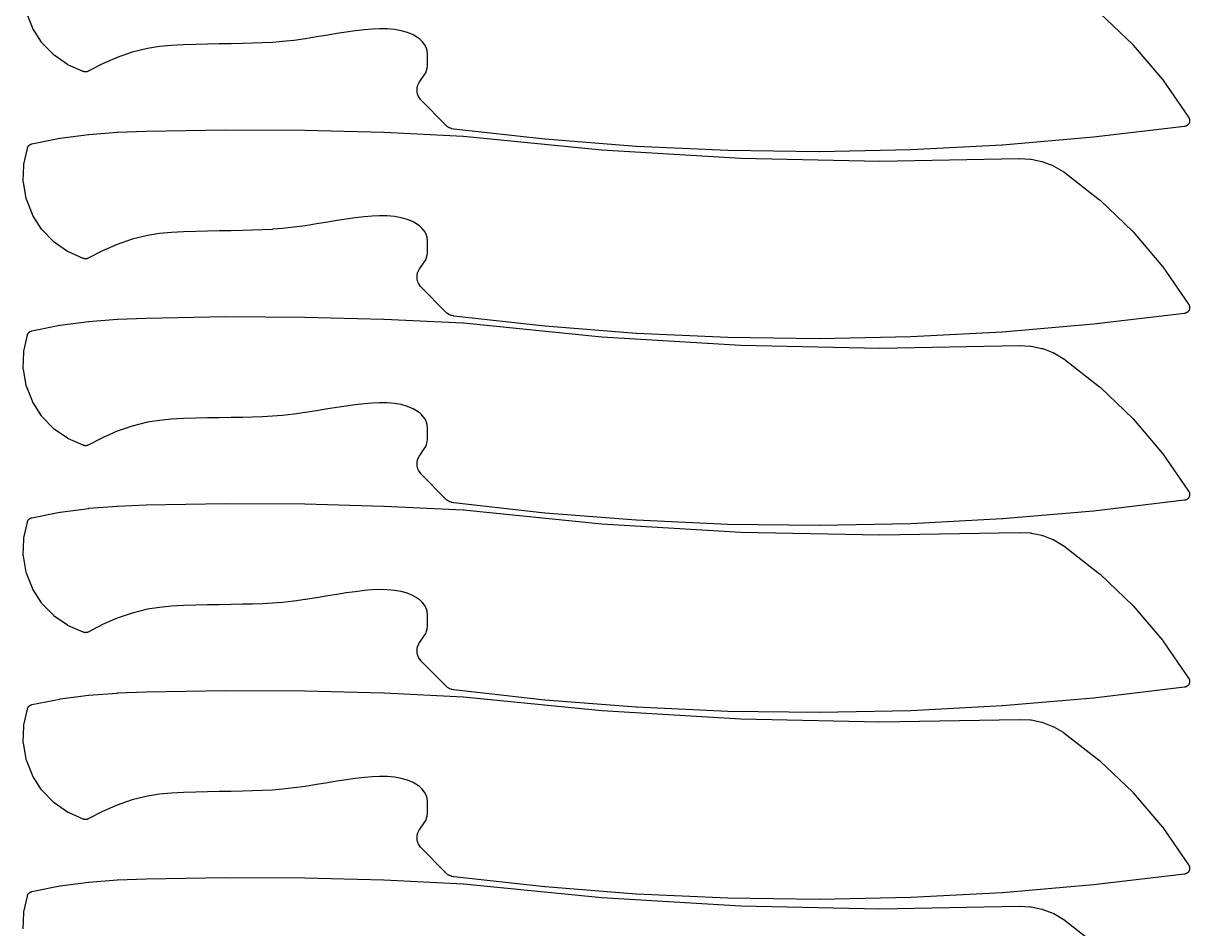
# Model space of a CAD drawing. Header units: metres. Extents: x 0 to 3000, y 0 to 1240.
# Drawn here: x 1597.8 to 1997.2, y 310 to 620 of the extents above; entities that cross this region are included whole.
import ezdxf

# ---------------------------------------------------------------- set-up
doc = ezdxf.new("R2010")
doc.units = ezdxf.units.M

msp = doc.modelspace()

# ---------------------------------------------------------------- linework, layer by layer
at = {"color": 1}
for points in [[(1966.49, 623.41), (1977.68, 612.7), (1977.82, 612.55), (1987.87, 600.76), (1987.99, 600.6), (1996.82, 587.82), (1996.87, 587.74), (1996.92, 587.66), (1996.92, 587.65), (1996.92, 587.65), (1996.96, 587.57), (1997.01, 587.48), (1997.01, 587.48), (1997.01, 587.47), (1997.04, 587.39), (1997.08, 587.3), (1997.08, 587.29), (1997.08, 587.29), (1997.1, 587.2), (1997.13, 587.11), (1997.13, 587.1), (1997.13, 587.1), (1997.14, 587.01), (1997.16, 586.92), (1997.16, 586.91), (1997.16, 586.91), (1997.17, 586.81), (1997.17, 586.72), (1997.17, 586.71), (1997.17, 586.71), (1997.17, 586.62), (1997.17, 586.52), (1997.17, 586.52), (1997.17, 586.51), (1997.16, 586.42), (1997.14, 586.33), (1997.14, 586.32), (1997.14, 586.32), (1997.12, 586.23), (1997.1, 586.14), (1997.1, 586.13), (1997.1, 586.13), (1997.07, 586.04), (1997.04, 585.95), (1997.04, 585.95), (1997.03, 585.94), (1997, 585.86), (1996.96, 585.77), (1996.95, 585.77), (1996.95, 585.76), (1996.91, 585.68), (1996.86, 585.6), (1996.86, 585.6), (1996.85, 585.59), (1996.8, 585.52), (1996.75, 585.44), (1996.74, 585.44), (1996.74, 585.43), (1996.68, 585.36), (1996.62, 585.29), (1996.61, 585.29), (1996.61, 585.29), (1996.54, 585.22), (1996.47, 585.16), (1996.47, 585.16), (1996.47, 585.15), (1996.39, 585.1), (1996.32, 585.04), (1996.32, 585.04), (1996.31, 585.03), (1996.23, 584.98), (1996.15, 584.93), (1996.15, 584.93), (1996.14, 584.93), (1996.06, 584.89), (1995.98, 584.85), (1995.97, 584.85), (1995.97, 584.84), (1995.88, 584.81), (1995.79, 584.78), (1995.79, 584.78), (1995.78, 584.77), (1995.69, 584.75), (1995.6, 584.73), (1995.6, 584.72), (1995.59, 584.72), (1995.5, 584.71), (1995.41, 584.69), (1964.3, 580.98), (1964.24, 580.98), (1933.05, 578.29), (1932.99, 578.29), (1901.74, 576.63), (1901.68, 576.63), (1870.41, 576), (1870.34, 576), (1839.07, 576.4), (1839, 576.4), (1807.75, 577.82), (1807.68, 577.83), (1776.48, 580.28), (1776.41, 580.29), (1745.28, 583.77), (1745.28, 583.77), (1745.27, 583.77), (1745.18, 583.78), (1745.08, 583.8), (1745.08, 583.8), (1745.08, 583.8), (1744.59, 583.9), (1744.43, 583.94), (1744.27, 584), (1743.81, 584.18), (1743.66, 584.25), (1743.51, 584.33), (1743.09, 584.59), (1742.95, 584.68), (1742.82, 584.78), (1742.44, 585.11), (1742.38, 585.17), (1742.32, 585.22), (1734.04, 593.65), (1733.99, 593.71), (1733.93, 593.76), (1733.93, 593.76), (1733.92, 593.78), (1733.91, 593.79), (1733.86, 593.86), (1733.82, 593.92), (1733.22, 594.79), (1733.13, 594.94), (1733.05, 595.1), (1732.98, 595.26), (1732.93, 595.43), (1732.68, 596.42), (1732.63, 596.64), (1732.62, 596.87), (1732.62, 597.1), (1732.72, 598.12), (1732.74, 598.29), (1732.78, 598.47), (1732.84, 598.63), (1732.9, 598.79), (1733.35, 599.75), (1733.39, 599.82), (1733.43, 599.89), (1733.44, 599.9), (1733.45, 599.92), (1733.49, 599.99), (1733.53, 600.05), (1735.11, 602.27), (1735.58, 603.05), (1735.9, 603.83), (1736.09, 604.65), (1736.16, 605.56), (1736.16, 609.43), (1736.04, 610.68), (1735.72, 611.77), (1735.19, 612.78), (1734.43, 613.75), (1734.15, 614.03), (1733.8, 614.35), (1733.45, 614.65), (1733.14, 614.9), (1731.32, 616.02), (1729.34, 616.85), (1727.19, 617.45), (1724.95, 617.84), (1722.38, 618.06), (1719.81, 618.09), (1717.21, 617.98), (1714.59, 617.75), (1711.47, 617.39), (1708.35, 616.96), (1705.22, 616.47), (1702.08, 615.96), (1698.24, 615.32), (1698.23, 615.32), (1694.38, 614.71), (1694.35, 614.71), (1690.5, 614.17), (1690.44, 614.17), (1686.58, 613.74), (1686.52, 613.73), (1683.16, 613.47), (1683.11, 613.46), (1679.75, 613.28), (1679.71, 613.28), (1676.34, 613.16), (1676.32, 613.16), (1672.95, 613.08), (1672.94, 613.08), (1668.93, 613), (1668.93, 613), (1664.93, 612.93), (1660.93, 612.86), (1656.93, 612.77), (1652.71, 612.65), (1648.53, 612.42), (1644.4, 612.02), (1640.36, 611.38), (1635.11, 610.08), (1629.97, 608.3), (1624.96, 606.12), (1620.06, 603.58), (1620.05, 603.57), (1620.05, 603.57), (1619.96, 603.53), (1619.88, 603.5), (1619.87, 603.49), (1619.87, 603.49), (1619.78, 603.46), (1619.69, 603.43), (1619.69, 603.43), (1619.68, 603.43), (1619.59, 603.41), (1619.5, 603.39), (1619.49, 603.39), (1619.49, 603.38), (1619.4, 603.37), (1619.31, 603.36), (1619.3, 603.36), (1619.29, 603.36), (1619.2, 603.36), (1619.11, 603.35), (1619.1, 603.35), (1619.1, 603.35), (1619.01, 603.36), (1618.91, 603.37), (1618.91, 603.37), (1618.9, 603.37), (1618.81, 603.38), (1618.72, 603.4), (1618.71, 603.4), (1618.71, 603.4), (1618.62, 603.42), (1618.53, 603.45), (1618.52, 603.45), (1618.52, 603.45), (1618.43, 603.48), (1618.35, 603.51), (1618.34, 603.52), (1618.34, 603.52), (1613.26, 605.73), (1613.08, 605.82), (1612.92, 605.92), (1608.42, 609.05), (1608.26, 609.17), (1608.12, 609.31), (1604.32, 613.26), (1604.19, 613.41), (1604.07, 613.57), (1601.09, 618.23), (1600.99, 618.4), (1600.91, 618.58), (1598.9, 623.74)], [(1597.82, 309.91), (1597.94, 315.39), (1597.96, 315.59), (1597.99, 315.78), (1599.2, 321.18), (1599.22, 321.26), (1599.23, 321.33), (1599.24, 321.35), (1599.25, 321.37), (1599.27, 321.44), (1599.3, 321.51), (1599.31, 321.53), (1599.32, 321.56), (1599.35, 321.62), (1599.38, 321.69), (1599.4, 321.71), (1599.41, 321.73), (1599.45, 321.79), (1599.48, 321.86), (1599.5, 321.88), (1599.51, 321.9), (1599.56, 321.96), (1599.6, 322.02), (1599.62, 322.03), (1599.63, 322.05), (1599.68, 322.11), (1599.73, 322.16), (1599.75, 322.18), (1599.77, 322.2), (1599.82, 322.24), (1599.88, 322.29), (1599.9, 322.31), (1599.92, 322.32), (1599.98, 322.37), (1600.03, 322.41), (1600.06, 322.42), (1600.08, 322.44), (1600.14, 322.47), (1600.2, 322.51), (1600.23, 322.52), (1600.25, 322.53), (1600.31, 322.56), (1600.38, 322.6), (1600.4, 322.6), (1600.43, 322.61), (1600.5, 322.64), (1600.57, 322.66), (1600.59, 322.67), (1600.61, 322.68), (1600.68, 322.69), (1600.76, 322.71), (1610.35, 324.63), (1610.48, 324.65), (1620.15, 325.92), (1620.25, 325.93), (1629.98, 326.69), (1630.06, 326.7), (1639.85, 327.1), (1639.88, 327.1), (1639.9, 327.1), (1667, 327.57), (1667.04, 327.57), (1694.15, 327.44), (1694.19, 327.44), (1721.28, 326.72), (1721.32, 326.72), (1748.4, 325.41), (1748.45, 325.41), (1748.5, 325.41), (1795.94, 320.67), (1843.47, 317.8), (1891.07, 316.8), (1938.74, 317.67), (1938.8, 317.67), (1938.86, 317.67), (1942.6, 317.51), (1942.76, 317.49), (1942.93, 317.47), (1946.56, 316.71), (1946.72, 316.67), (1946.87, 316.62), (1950.34, 315.28), (1950.49, 315.21), (1950.64, 315.14), (1953.86, 313.25), (1953.89, 313.23), (1953.92, 313.21), (1953.98, 313.17), (1954.03, 313.14), (1954.06, 313.12), (1954.08, 313.1), (1966.33, 303.55)]]:
    msp.add_lwpolyline(points, dxfattribs=at)
for points in [[(1733.93, 529.76), (1733.92, 529.78), (1733.91, 529.79), (1733.86, 529.86), (1733.82, 529.92), (1733.22, 530.79), (1733.13, 530.94), (1733.05, 531.1), (1732.98, 531.26), (1732.93, 531.43), (1732.68, 532.42), (1732.63, 532.64), (1732.62, 532.87), (1732.62, 533.1), (1732.72, 534.12), (1732.74, 534.29), (1732.78, 534.47), (1732.84, 534.63), (1732.9, 534.79), (1733.35, 535.75), (1733.39, 535.82), (1733.43, 535.89), (1733.44, 535.9), (1733.45, 535.92), (1733.49, 535.99), (1733.53, 536.05), (1735.11, 538.27), (1735.58, 539.05), (1735.9, 539.83), (1736.09, 540.65), (1736.16, 541.56), (1736.16, 545.43), (1736.04, 546.68), (1735.72, 547.77), (1735.19, 548.78), (1734.43, 549.75), (1734.15, 550.03), (1733.8, 550.35), (1733.45, 550.65), (1733.14, 550.9), (1731.32, 552.02), (1729.34, 552.85), (1727.19, 553.45), (1724.95, 553.84), (1722.38, 554.06), (1719.81, 554.09), (1717.21, 553.98), (1714.59, 553.75), (1711.47, 553.39), (1708.35, 552.96), (1705.22, 552.47), (1702.08, 551.96), (1698.24, 551.32), (1698.23, 551.32), (1694.38, 550.71), (1694.35, 550.71), (1690.5, 550.17), (1690.44, 550.17), (1686.58, 549.74), (1686.52, 549.73), (1683.16, 549.47), (1683.11, 549.46), (1679.75, 549.28), (1679.71, 549.28), (1676.34, 549.16), (1676.32, 549.16), (1672.95, 549.08), (1672.94, 549.08), (1668.93, 549), (1668.93, 549), (1664.93, 548.93), (1660.93, 548.86), (1656.93, 548.77), (1652.71, 548.65), (1648.53, 548.42), (1644.4, 548.02), (1640.36, 547.38), (1635.11, 546.08), (1629.97, 544.3), (1624.96, 542.12), (1620.06, 539.58), (1620.05, 539.57), (1620.05, 539.57), (1619.96, 539.53), (1619.88, 539.5), (1619.87, 539.49), (1619.87, 539.49), (1619.78, 539.46), (1619.69, 539.43), (1619.69, 539.43), (1619.68, 539.43), (1619.59, 539.41), (1619.5, 539.39), (1619.49, 539.39), (1619.49, 539.38), (1619.4, 539.37), (1619.31, 539.36), (1619.3, 539.36), (1619.29, 539.36), (1619.2, 539.36), (1619.11, 539.35), (1619.1, 539.35), (1619.1, 539.35), (1619.01, 539.36), (1618.91, 539.37), (1618.91, 539.37), (1618.9, 539.37), (1618.81, 539.38), (1618.72, 539.4), (1618.71, 539.4), (1618.71, 539.4), (1618.62, 539.42), (1618.53, 539.45), (1618.52, 539.45), (1618.52, 539.45), (1618.43, 539.48), (1618.35, 539.51), (1618.34, 539.52), (1618.34, 539.52), (1613.26, 541.73), (1613.08, 541.82), (1612.92, 541.92), (1608.42, 545.05), (1608.26, 545.17), (1608.12, 545.31), (1604.32, 549.26), (1604.19, 549.41), (1604.07, 549.57), (1601.09, 554.23), (1600.99, 554.4), (1600.91, 554.58), (1598.9, 559.74), (1598.84, 559.93), (1598.8, 560.12), (1597.85, 565.52), (1597.82, 565.71), (1597.82, 565.91), (1597.94, 571.39), (1597.96, 571.59), (1597.99, 571.78), (1599.2, 577.18), (1599.22, 577.26), (1599.23, 577.33), (1599.24, 577.35), (1599.25, 577.37), (1599.27, 577.44), (1599.3, 577.51), (1599.31, 577.53), (1599.32, 577.56), (1599.35, 577.62), (1599.38, 577.69), (1599.4, 577.71), (1599.41, 577.73), (1599.45, 577.79), (1599.48, 577.86), (1599.5, 577.88), (1599.51, 577.9), (1599.56, 577.96), (1599.6, 578.02), (1599.62, 578.03), (1599.63, 578.05), (1599.68, 578.11), (1599.73, 578.16), (1599.75, 578.18), (1599.77, 578.2), (1599.82, 578.24), (1599.88, 578.29), (1599.9, 578.31), (1599.92, 578.32), (1599.98, 578.37), (1600.03, 578.41), (1600.06, 578.42), (1600.08, 578.44), (1600.14, 578.47), (1600.2, 578.51), (1600.23, 578.52), (1600.25, 578.53), (1600.31, 578.56), (1600.38, 578.6), (1600.4, 578.6), (1600.43, 578.61), (1600.5, 578.64), (1600.57, 578.66), (1600.59, 578.67), (1600.61, 578.68), (1600.68, 578.69), (1600.76, 578.71), (1610.35, 580.63), (1610.48, 580.65), (1620.15, 581.92), (1620.25, 581.93), (1629.98, 582.69), (1630.06, 582.7), (1639.85, 583.1), (1639.88, 583.1), (1639.9, 583.1), (1667, 583.57), (1667.04, 583.57), (1694.15, 583.44), (1694.19, 583.44), (1721.28, 582.72), (1721.32, 582.72), (1748.4, 581.41), (1748.45, 581.41), (1748.5, 581.41), (1795.94, 576.67), (1843.47, 573.8), (1891.07, 572.8), (1938.74, 573.67), (1938.8, 573.67), (1938.86, 573.67), (1942.6, 573.51), (1942.76, 573.49), (1942.93, 573.47), (1946.56, 572.71), (1946.72, 572.67), (1946.87, 572.62), (1950.34, 571.28), (1950.49, 571.21), (1950.64, 571.14), (1953.86, 569.25), (1953.89, 569.23), (1953.92, 569.21), (1953.98, 569.17), (1954.03, 569.14), (1954.06, 569.12), (1954.08, 569.1), (1966.33, 559.55), (1966.49, 559.41), (1977.68, 548.7), (1977.82, 548.55), (1987.87, 536.76), (1987.99, 536.6), (1996.82, 523.82), (1996.87, 523.74), (1996.92, 523.66), (1996.92, 523.65), (1996.92, 523.65), (1996.96, 523.57), (1997.01, 523.48), (1997.01, 523.48), (1997.01, 523.47), (1997.04, 523.39), (1997.08, 523.3), (1997.08, 523.29), (1997.08, 523.29), (1997.1, 523.2), (1997.13, 523.11), (1997.13, 523.1), (1997.13, 523.1), (1997.14, 523.01), (1997.16, 522.92), (1997.16, 522.91), (1997.16, 522.91), (1997.17, 522.81), (1997.17, 522.72), (1997.17, 522.71), (1997.17, 522.71), (1997.17, 522.62), (1997.17, 522.52), (1997.17, 522.52), (1997.17, 522.51), (1997.16, 522.42), (1997.14, 522.33), (1997.14, 522.32), (1997.14, 522.32), (1997.12, 522.23), (1997.1, 522.14), (1997.1, 522.13), (1997.1, 522.13), (1997.07, 522.04), (1997.04, 521.95), (1997.04, 521.95), (1997.03, 521.94), (1997, 521.86), (1996.96, 521.77), (1996.95, 521.77), (1996.95, 521.76), (1996.91, 521.68), (1996.86, 521.6), (1996.86, 521.6), (1996.85, 521.59), (1996.8, 521.52), (1996.75, 521.44), (1996.74, 521.44), (1996.74, 521.43), (1996.68, 521.36), (1996.62, 521.29), (1996.61, 521.29), (1996.61, 521.29), (1996.54, 521.22), (1996.47, 521.16), (1996.47, 521.16), (1996.47, 521.15), (1996.39, 521.1), (1996.32, 521.04), (1996.32, 521.04), (1996.31, 521.03), (1996.23, 520.98), (1996.15, 520.93), (1996.15, 520.93), (1996.14, 520.93), (1996.06, 520.89), (1995.98, 520.85), (1995.97, 520.85), (1995.97, 520.84), (1995.88, 520.81), (1995.79, 520.78), (1995.79, 520.78), (1995.78, 520.77), (1995.69, 520.75), (1995.6, 520.73), (1995.6, 520.72), (1995.59, 520.72), (1995.5, 520.71), (1995.41, 520.69), (1964.3, 516.98), (1964.24, 516.98), (1933.05, 514.29), (1932.99, 514.29), (1901.74, 512.63), (1901.68, 512.63), (1870.41, 512), (1870.34, 512), (1839.07, 512.4), (1839, 512.4), (1807.75, 513.82), (1807.68, 513.83), (1776.48, 516.28), (1776.41, 516.29), (1745.28, 519.77), (1745.28, 519.77), (1745.27, 519.77), (1745.18, 519.78), (1745.08, 519.8), (1745.08, 519.8), (1745.08, 519.8), (1744.59, 519.9), (1744.43, 519.94), (1744.27, 520), (1743.81, 520.18), (1743.66, 520.25), (1743.51, 520.33), (1743.09, 520.59), (1742.95, 520.68), (1742.82, 520.78), (1742.44, 521.11), (1742.38, 521.17), (1742.32, 521.22), (1734.04, 529.65), (1733.99, 529.71), (1733.93, 529.76)], [(1733.93, 465.76), (1733.92, 465.78), (1733.91, 465.79), (1733.86, 465.86), (1733.82, 465.92), (1733.22, 466.79), (1733.13, 466.94), (1733.05, 467.1), (1732.98, 467.26), (1732.93, 467.43), (1732.68, 468.42), (1732.63, 468.64), (1732.62, 468.87), (1732.62, 469.1), (1732.72, 470.12), (1732.74, 470.29), (1732.78, 470.47), (1732.84, 470.63), (1732.9, 470.79), (1733.35, 471.75), (1733.39, 471.82), (1733.43, 471.89), (1733.44, 471.9), (1733.45, 471.92), (1733.49, 471.99), (1733.53, 472.05), (1735.11, 474.27), (1735.58, 475.05), (1735.9, 475.83), (1736.09, 476.65), (1736.16, 477.56), (1736.16, 481.43), (1736.04, 482.68), (1735.72, 483.77), (1735.19, 484.78), (1734.43, 485.75), (1734.15, 486.03), (1733.8, 486.35), (1733.45, 486.65), (1733.14, 486.9), (1731.32, 488.02), (1729.34, 488.85), (1727.19, 489.45), (1724.95, 489.84), (1722.38, 490.06), (1719.81, 490.09), (1717.21, 489.98), (1714.59, 489.75), (1711.47, 489.39), (1708.35, 488.96), (1705.22, 488.47), (1702.08, 487.96), (1698.24, 487.32), (1698.23, 487.32), (1694.38, 486.71), (1694.35, 486.71), (1690.5, 486.17), (1690.44, 486.17), (1686.58, 485.74), (1686.52, 485.73), (1683.16, 485.47), (1683.11, 485.46), (1679.75, 485.28), (1679.71, 485.28), (1676.34, 485.16), (1676.32, 485.16), (1672.95, 485.08), (1672.94, 485.08), (1668.93, 485), (1668.93, 485), (1664.93, 484.93), (1660.93, 484.86), (1656.93, 484.77), (1652.71, 484.65), (1648.53, 484.42), (1644.4, 484.02), (1640.36, 483.38), (1635.11, 482.08), (1629.97, 480.3), (1624.96, 478.12), (1620.06, 475.58), (1620.05, 475.57), (1620.05, 475.57), (1619.96, 475.53), (1619.88, 475.5), (1619.87, 475.49), (1619.87, 475.49), (1619.78, 475.46), (1619.69, 475.43), (1619.69, 475.43), (1619.68, 475.43), (1619.59, 475.41), (1619.5, 475.39), (1619.49, 475.39), (1619.49, 475.38), (1619.4, 475.37), (1619.31, 475.36), (1619.3, 475.36), (1619.29, 475.36), (1619.2, 475.36), (1619.11, 475.35), (1619.1, 475.35), (1619.1, 475.35), (1619.01, 475.36), (1618.91, 475.37), (1618.91, 475.37), (1618.9, 475.37), (1618.81, 475.38), (1618.72, 475.4), (1618.71, 475.4), (1618.71, 475.4), (1618.62, 475.42), (1618.53, 475.45), (1618.52, 475.45), (1618.52, 475.45), (1618.43, 475.48), (1618.35, 475.51), (1618.34, 475.52), (1618.34, 475.52), (1613.26, 477.73), (1613.08, 477.82), (1612.92, 477.92), (1608.42, 481.05), (1608.26, 481.17), (1608.12, 481.31), (1604.32, 485.26), (1604.19, 485.41), (1604.07, 485.57), (1601.09, 490.23), (1600.99, 490.4), (1600.91, 490.58), (1598.9, 495.74), (1598.84, 495.93), (1598.8, 496.12), (1597.85, 501.52), (1597.82, 501.71), (1597.82, 501.91), (1597.94, 507.39), (1597.96, 507.59), (1597.99, 507.78), (1599.2, 513.18), (1599.22, 513.26), (1599.23, 513.33), (1599.24, 513.35), (1599.25, 513.37), (1599.27, 513.44), (1599.3, 513.51), (1599.31, 513.53), (1599.32, 513.56), (1599.35, 513.62), (1599.38, 513.69), (1599.4, 513.71), (1599.41, 513.73), (1599.45, 513.79), (1599.48, 513.86), (1599.5, 513.88), (1599.51, 513.9), (1599.56, 513.96), (1599.6, 514.02), (1599.62, 514.03), (1599.63, 514.05), (1599.68, 514.11), (1599.73, 514.16), (1599.75, 514.18), (1599.77, 514.2), (1599.82, 514.24), (1599.88, 514.29), (1599.9, 514.31), (1599.92, 514.32), (1599.98, 514.37), (1600.03, 514.41), (1600.06, 514.42), (1600.08, 514.44), (1600.14, 514.47), (1600.2, 514.51), (1600.23, 514.52), (1600.25, 514.53), (1600.31, 514.56), (1600.38, 514.6), (1600.4, 514.6), (1600.43, 514.61), (1600.5, 514.64), (1600.57, 514.66), (1600.59, 514.67), (1600.61, 514.68), (1600.68, 514.69), (1600.76, 514.71), (1610.35, 516.63), (1610.48, 516.65), (1620.15, 517.92), (1620.25, 517.93), (1629.98, 518.69), (1630.06, 518.7), (1639.85, 519.1), (1639.88, 519.1), (1639.9, 519.1), (1667, 519.57), (1667.04, 519.57), (1694.15, 519.44), (1694.19, 519.44), (1721.28, 518.72), (1721.32, 518.72), (1748.4, 517.41), (1748.45, 517.41), (1748.5, 517.41), (1795.94, 512.67), (1843.47, 509.8), (1891.07, 508.8), (1938.74, 509.67), (1938.8, 509.67), (1938.86, 509.67), (1942.6, 509.51), (1942.76, 509.49), (1942.93, 509.47), (1946.56, 508.71), (1946.72, 508.67), (1946.87, 508.62), (1950.34, 507.28), (1950.49, 507.21), (1950.64, 507.14), (1953.86, 505.25), (1953.89, 505.23), (1953.92, 505.21), (1953.98, 505.17), (1954.03, 505.14), (1954.06, 505.12), (1954.08, 505.1), (1966.33, 495.55), (1966.49, 495.41), (1977.68, 484.7), (1977.82, 484.55), (1987.87, 472.76), (1987.99, 472.6), (1996.82, 459.82), (1996.87, 459.74), (1996.92, 459.66), (1996.92, 459.65), (1996.92, 459.65), (1996.96, 459.57), (1997.01, 459.48), (1997.01, 459.48), (1997.01, 459.47), (1997.04, 459.39), (1997.08, 459.3), (1997.08, 459.29), (1997.08, 459.29), (1997.1, 459.2), (1997.13, 459.11), (1997.13, 459.1), (1997.13, 459.1), (1997.14, 459.01), (1997.16, 458.92), (1997.16, 458.91), (1997.16, 458.91), (1997.17, 458.81), (1997.17, 458.72), (1997.17, 458.71), (1997.17, 458.71), (1997.17, 458.62), (1997.17, 458.52), (1997.17, 458.52), (1997.17, 458.51), (1997.16, 458.42), (1997.14, 458.33), (1997.14, 458.32), (1997.14, 458.32), (1997.12, 458.23), (1997.1, 458.14), (1997.1, 458.13), (1997.1, 458.13), (1997.07, 458.04), (1997.04, 457.95), (1997.04, 457.95), (1997.03, 457.94), (1997, 457.86), (1996.96, 457.77), (1996.95, 457.77), (1996.95, 457.76), (1996.91, 457.68), (1996.86, 457.6), (1996.86, 457.6), (1996.85, 457.59), (1996.8, 457.52), (1996.75, 457.44), (1996.74, 457.44), (1996.74, 457.43), (1996.68, 457.36), (1996.62, 457.29), (1996.61, 457.29), (1996.61, 457.29), (1996.54, 457.22), (1996.47, 457.16), (1996.47, 457.16), (1996.47, 457.15), (1996.39, 457.1), (1996.32, 457.04), (1996.32, 457.04), (1996.31, 457.03), (1996.23, 456.98), (1996.15, 456.93), (1996.15, 456.93), (1996.14, 456.93), (1996.06, 456.89), (1995.98, 456.85), (1995.97, 456.85), (1995.97, 456.84), (1995.88, 456.81), (1995.79, 456.78), (1995.79, 456.78), (1995.78, 456.77), (1995.69, 456.75), (1995.6, 456.73), (1995.6, 456.72), (1995.59, 456.72), (1995.5, 456.71), (1995.41, 456.69), (1964.3, 452.98), (1964.24, 452.98), (1933.05, 450.29), (1932.99, 450.29), (1901.74, 448.63), (1901.68, 448.63), (1870.41, 448), (1870.34, 448), (1839.07, 448.4), (1839, 448.4), (1807.75, 449.82), (1807.68, 449.83), (1776.48, 452.28), (1776.41, 452.29), (1745.28, 455.77), (1745.28, 455.77), (1745.27, 455.77), (1745.18, 455.78), (1745.08, 455.8), (1745.08, 455.8), (1745.08, 455.8), (1744.59, 455.9), (1744.43, 455.94), (1744.27, 456), (1743.81, 456.18), (1743.66, 456.25), (1743.51, 456.33), (1743.09, 456.59), (1742.95, 456.68), (1742.82, 456.78), (1742.44, 457.11), (1742.38, 457.17), (1742.32, 457.22), (1734.04, 465.65), (1733.99, 465.71), (1733.93, 465.76)], [(1733.93, 401.76), (1733.92, 401.78), (1733.91, 401.79), (1733.86, 401.86), (1733.82, 401.92), (1733.22, 402.79), (1733.13, 402.94), (1733.05, 403.1), (1732.98, 403.26), (1732.93, 403.43), (1732.68, 404.42), (1732.63, 404.64), (1732.62, 404.87), (1732.62, 405.1), (1732.72, 406.12), (1732.74, 406.29), (1732.78, 406.47), (1732.84, 406.63), (1732.9, 406.79), (1733.35, 407.75), (1733.39, 407.82), (1733.43, 407.89), (1733.44, 407.9), (1733.45, 407.92), (1733.49, 407.99), (1733.53, 408.05), (1735.11, 410.27), (1735.58, 411.05), (1735.9, 411.83), (1736.09, 412.65), (1736.16, 413.56), (1736.16, 417.43), (1736.04, 418.68), (1735.72, 419.77), (1735.19, 420.78), (1734.43, 421.75), (1734.15, 422.03), (1733.8, 422.35), (1733.45, 422.65), (1733.14, 422.9), (1731.32, 424.02), (1729.34, 424.85), (1727.19, 425.45), (1724.95, 425.84), (1722.38, 426.06), (1719.81, 426.09), (1717.21, 425.98), (1714.59, 425.75), (1711.47, 425.39), (1708.35, 424.96), (1705.22, 424.47), (1702.08, 423.96), (1698.24, 423.32), (1698.23, 423.32), (1694.38, 422.71), (1694.35, 422.71), (1690.5, 422.17), (1690.44, 422.17), (1686.58, 421.74), (1686.52, 421.73), (1683.16, 421.47), (1683.11, 421.46), (1679.75, 421.28), (1679.71, 421.28), (1676.34, 421.16), (1676.32, 421.16), (1672.95, 421.08), (1672.94, 421.08), (1668.93, 421), (1668.93, 421), (1664.93, 420.93), (1660.93, 420.86), (1656.93, 420.77), (1652.71, 420.65), (1648.53, 420.42), (1644.4, 420.02), (1640.36, 419.38), (1635.11, 418.08), (1629.97, 416.3), (1624.96, 414.12), (1620.06, 411.58), (1620.05, 411.57), (1620.05, 411.57), (1619.96, 411.53), (1619.88, 411.5), (1619.87, 411.49), (1619.87, 411.49), (1619.78, 411.46), (1619.69, 411.43), (1619.69, 411.43), (1619.68, 411.43), (1619.59, 411.41), (1619.5, 411.39), (1619.49, 411.39), (1619.49, 411.38), (1619.4, 411.37), (1619.31, 411.36), (1619.3, 411.36), (1619.29, 411.36), (1619.2, 411.36), (1619.11, 411.35), (1619.1, 411.35), (1619.1, 411.35), (1619.01, 411.36), (1618.91, 411.37), (1618.91, 411.37), (1618.9, 411.37), (1618.81, 411.38), (1618.72, 411.4), (1618.71, 411.4), (1618.71, 411.4), (1618.62, 411.42), (1618.53, 411.45), (1618.52, 411.45), (1618.52, 411.45), (1618.43, 411.48), (1618.35, 411.51), (1618.34, 411.52), (1618.34, 411.52), (1613.26, 413.73), (1613.08, 413.82), (1612.92, 413.92), (1608.42, 417.05), (1608.26, 417.17), (1608.12, 417.31), (1604.32, 421.26), (1604.19, 421.41), (1604.07, 421.57), (1601.09, 426.23), (1600.99, 426.4), (1600.91, 426.58), (1598.9, 431.74), (1598.84, 431.93), (1598.8, 432.12), (1597.85, 437.52), (1597.82, 437.71), (1597.82, 437.91), (1597.94, 443.39), (1597.96, 443.59), (1597.99, 443.78), (1599.2, 449.18), (1599.22, 449.26), (1599.23, 449.33), (1599.24, 449.35), (1599.25, 449.37), (1599.27, 449.44), (1599.3, 449.51), (1599.31, 449.53), (1599.32, 449.56), (1599.35, 449.62), (1599.38, 449.69), (1599.4, 449.71), (1599.41, 449.73), (1599.45, 449.79), (1599.48, 449.86), (1599.5, 449.88), (1599.51, 449.9), (1599.56, 449.96), (1599.6, 450.02), (1599.62, 450.03), (1599.63, 450.05), (1599.68, 450.11), (1599.73, 450.16), (1599.75, 450.18), (1599.77, 450.2), (1599.82, 450.24), (1599.88, 450.29), (1599.9, 450.31), (1599.92, 450.32), (1599.98, 450.37), (1600.03, 450.41), (1600.06, 450.42), (1600.08, 450.44), (1600.14, 450.47), (1600.2, 450.51), (1600.23, 450.52), (1600.25, 450.53), (1600.31, 450.56), (1600.38, 450.6), (1600.4, 450.6), (1600.43, 450.61), (1600.5, 450.64), (1600.57, 450.66), (1600.59, 450.67), (1600.61, 450.68), (1600.68, 450.69), (1600.76, 450.71), (1610.35, 452.63), (1610.48, 452.65), (1620.15, 453.92), (1620.25, 453.93), (1629.98, 454.69), (1630.06, 454.7), (1639.85, 455.1), (1639.88, 455.1), (1639.9, 455.1), (1667, 455.57), (1667.04, 455.57), (1694.15, 455.44), (1694.19, 455.44), (1721.28, 454.72), (1721.32, 454.72), (1748.4, 453.41), (1748.45, 453.41), (1748.5, 453.41), (1795.94, 448.67), (1843.47, 445.8), (1891.07, 444.8), (1938.74, 445.67), (1938.8, 445.67), (1938.86, 445.67), (1942.6, 445.51), (1942.76, 445.49), (1942.93, 445.47), (1946.56, 444.71), (1946.72, 444.67), (1946.87, 444.62), (1950.34, 443.28), (1950.49, 443.21), (1950.64, 443.14), (1953.86, 441.25), (1953.89, 441.23), (1953.92, 441.21), (1953.98, 441.17), (1954.03, 441.14), (1954.06, 441.12), (1954.08, 441.1), (1966.33, 431.55), (1966.49, 431.41), (1977.68, 420.7), (1977.82, 420.55), (1987.87, 408.76), (1987.99, 408.6), (1996.82, 395.82), (1996.87, 395.74), (1996.92, 395.66), (1996.92, 395.65), (1996.92, 395.65), (1996.96, 395.57), (1997.01, 395.48), (1997.01, 395.48), (1997.01, 395.47), (1997.04, 395.39), (1997.08, 395.3), (1997.08, 395.29), (1997.08, 395.29), (1997.1, 395.2), (1997.13, 395.11), (1997.13, 395.1), (1997.13, 395.1), (1997.14, 395.01), (1997.16, 394.92), (1997.16, 394.91), (1997.16, 394.91), (1997.17, 394.81), (1997.17, 394.72), (1997.17, 394.71), (1997.17, 394.71), (1997.17, 394.62), (1997.17, 394.52), (1997.17, 394.52), (1997.17, 394.51), (1997.16, 394.42), (1997.14, 394.33), (1997.14, 394.32), (1997.14, 394.32), (1997.12, 394.23), (1997.1, 394.14), (1997.1, 394.13), (1997.1, 394.13), (1997.07, 394.04), (1997.04, 393.95), (1997.04, 393.95), (1997.03, 393.94), (1997, 393.86), (1996.96, 393.77), (1996.95, 393.77), (1996.95, 393.76), (1996.91, 393.68), (1996.86, 393.6), (1996.86, 393.6), (1996.85, 393.59), (1996.8, 393.52), (1996.75, 393.44), (1996.74, 393.44), (1996.74, 393.43), (1996.68, 393.36), (1996.62, 393.29), (1996.61, 393.29), (1996.61, 393.29), (1996.54, 393.22), (1996.47, 393.16), (1996.47, 393.16), (1996.47, 393.15), (1996.39, 393.1), (1996.32, 393.04), (1996.32, 393.04), (1996.31, 393.03), (1996.23, 392.98), (1996.15, 392.93), (1996.15, 392.93), (1996.14, 392.93), (1996.06, 392.89), (1995.98, 392.85), (1995.97, 392.85), (1995.97, 392.84), (1995.88, 392.81), (1995.79, 392.78), (1995.79, 392.78), (1995.78, 392.77), (1995.69, 392.75), (1995.6, 392.73), (1995.6, 392.72), (1995.59, 392.72), (1995.5, 392.71), (1995.41, 392.69), (1964.3, 388.98), (1964.24, 388.98), (1933.05, 386.29), (1932.99, 386.29), (1901.74, 384.63), (1901.68, 384.63), (1870.41, 384), (1870.34, 384), (1839.07, 384.4), (1839, 384.4), (1807.75, 385.82), (1807.68, 385.83), (1776.48, 388.28), (1776.41, 388.29), (1745.28, 391.77), (1745.28, 391.77), (1745.27, 391.77), (1745.18, 391.78), (1745.08, 391.8), (1745.08, 391.8), (1745.08, 391.8), (1744.59, 391.9), (1744.43, 391.94), (1744.27, 392), (1743.81, 392.18), (1743.66, 392.25), (1743.51, 392.33), (1743.09, 392.59), (1742.95, 392.68), (1742.82, 392.78), (1742.44, 393.11), (1742.38, 393.17), (1742.32, 393.22), (1734.04, 401.65), (1733.99, 401.71), (1733.93, 401.76)], [(1733.93, 337.76), (1733.92, 337.78), (1733.91, 337.79), (1733.86, 337.86), (1733.82, 337.92), (1733.22, 338.79), (1733.13, 338.94), (1733.05, 339.1), (1732.98, 339.26), (1732.93, 339.43), (1732.68, 340.42), (1732.63, 340.64), (1732.62, 340.87), (1732.62, 341.1), (1732.72, 342.12), (1732.74, 342.29), (1732.78, 342.47), (1732.84, 342.63), (1732.9, 342.79), (1733.35, 343.75), (1733.39, 343.82), (1733.43, 343.89), (1733.44, 343.9), (1733.45, 343.92), (1733.49, 343.99), (1733.53, 344.05), (1735.11, 346.27), (1735.58, 347.05), (1735.9, 347.83), (1736.09, 348.65), (1736.16, 349.56), (1736.16, 353.43), (1736.04, 354.68), (1735.72, 355.77), (1735.19, 356.78), (1734.43, 357.75), (1734.15, 358.03), (1733.8, 358.35), (1733.45, 358.65), (1733.14, 358.9), (1731.32, 360.02), (1729.34, 360.85), (1727.19, 361.45), (1724.95, 361.84), (1722.38, 362.06), (1719.81, 362.09), (1717.21, 361.98), (1714.59, 361.75), (1711.47, 361.39), (1708.35, 360.96), (1705.22, 360.47), (1702.08, 359.96), (1698.24, 359.32), (1698.23, 359.32), (1694.38, 358.71), (1694.35, 358.71), (1690.5, 358.17), (1690.44, 358.17), (1686.58, 357.74), (1686.52, 357.73), (1683.16, 357.47), (1683.11, 357.46), (1679.75, 357.28), (1679.71, 357.28), (1676.34, 357.16), (1676.32, 357.16), (1672.95, 357.08), (1672.94, 357.08), (1668.93, 357), (1668.93, 357), (1664.93, 356.93), (1660.93, 356.86), (1656.93, 356.77), (1652.71, 356.65), (1648.53, 356.42), (1644.4, 356.02), (1640.36, 355.38), (1635.11, 354.08), (1629.97, 352.3), (1624.96, 350.12), (1620.06, 347.58), (1620.05, 347.57), (1620.05, 347.57), (1619.96, 347.53), (1619.88, 347.5), (1619.87, 347.49), (1619.87, 347.49), (1619.78, 347.46), (1619.69, 347.43), (1619.69, 347.43), (1619.68, 347.43), (1619.59, 347.41), (1619.5, 347.39), (1619.49, 347.39), (1619.49, 347.38), (1619.4, 347.37), (1619.31, 347.36), (1619.3, 347.36), (1619.29, 347.36), (1619.2, 347.36), (1619.11, 347.35), (1619.1, 347.35), (1619.1, 347.35), (1619.01, 347.36), (1618.91, 347.37), (1618.91, 347.37), (1618.9, 347.37), (1618.81, 347.38), (1618.72, 347.4), (1618.71, 347.4), (1618.71, 347.4), (1618.62, 347.42), (1618.53, 347.45), (1618.52, 347.45), (1618.52, 347.45), (1618.43, 347.48), (1618.35, 347.51), (1618.34, 347.52), (1618.34, 347.52), (1613.26, 349.73), (1613.08, 349.82), (1612.92, 349.92), (1608.42, 353.05), (1608.26, 353.17), (1608.12, 353.31), (1604.32, 357.26), (1604.19, 357.41), (1604.07, 357.57), (1601.09, 362.23), (1600.99, 362.4), (1600.91, 362.58), (1598.9, 367.74), (1598.84, 367.93), (1598.8, 368.12), (1597.85, 373.52), (1597.82, 373.71), (1597.82, 373.91), (1597.94, 379.39), (1597.96, 379.59), (1597.99, 379.78), (1599.2, 385.18), (1599.22, 385.26), (1599.23, 385.33), (1599.24, 385.35), (1599.25, 385.37), (1599.27, 385.44), (1599.3, 385.51), (1599.31, 385.53), (1599.32, 385.56), (1599.35, 385.62), (1599.38, 385.69), (1599.4, 385.71), (1599.41, 385.73), (1599.45, 385.79), (1599.48, 385.86), (1599.5, 385.88), (1599.51, 385.9), (1599.56, 385.96), (1599.6, 386.02), (1599.62, 386.03), (1599.63, 386.05), (1599.68, 386.11), (1599.73, 386.16), (1599.75, 386.18), (1599.77, 386.2), (1599.82, 386.24), (1599.88, 386.29), (1599.9, 386.31), (1599.92, 386.32), (1599.98, 386.37), (1600.03, 386.41), (1600.06, 386.42), (1600.08, 386.44), (1600.14, 386.47), (1600.2, 386.51), (1600.23, 386.52), (1600.25, 386.53), (1600.31, 386.56), (1600.38, 386.6), (1600.4, 386.6), (1600.43, 386.61), (1600.5, 386.64), (1600.57, 386.66), (1600.59, 386.67), (1600.61, 386.68), (1600.68, 386.69), (1600.76, 386.71), (1610.35, 388.63), (1610.48, 388.65), (1620.15, 389.92), (1620.25, 389.93), (1629.98, 390.69), (1630.06, 390.7), (1639.85, 391.1), (1639.88, 391.1), (1639.9, 391.1), (1667, 391.57), (1667.04, 391.57), (1694.15, 391.44), (1694.19, 391.44), (1721.28, 390.72), (1721.32, 390.72), (1748.4, 389.41), (1748.45, 389.41), (1748.5, 389.41), (1795.94, 384.67), (1843.47, 381.8), (1891.07, 380.8), (1938.74, 381.67), (1938.8, 381.67), (1938.86, 381.67), (1942.6, 381.51), (1942.76, 381.49), (1942.93, 381.47), (1946.56, 380.71), (1946.72, 380.67), (1946.87, 380.62), (1950.34, 379.28), (1950.49, 379.21), (1950.64, 379.14), (1953.86, 377.25), (1953.89, 377.23), (1953.92, 377.21), (1953.98, 377.17), (1954.03, 377.14), (1954.06, 377.12), (1954.08, 377.1), (1966.33, 367.55), (1966.49, 367.41), (1977.68, 356.7), (1977.82, 356.55), (1987.87, 344.76), (1987.99, 344.6), (1996.82, 331.82), (1996.87, 331.74), (1996.92, 331.66), (1996.92, 331.65), (1996.92, 331.65), (1996.96, 331.57), (1997.01, 331.48), (1997.01, 331.48), (1997.01, 331.47), (1997.04, 331.39), (1997.08, 331.3), (1997.08, 331.29), (1997.08, 331.29), (1997.1, 331.2), (1997.13, 331.11), (1997.13, 331.1), (1997.13, 331.1), (1997.14, 331.01), (1997.16, 330.92), (1997.16, 330.91), (1997.16, 330.91), (1997.17, 330.81), (1997.17, 330.72), (1997.17, 330.71), (1997.17, 330.71), (1997.17, 330.62), (1997.17, 330.52), (1997.17, 330.52), (1997.17, 330.51), (1997.16, 330.42), (1997.14, 330.33), (1997.14, 330.32), (1997.14, 330.32), (1997.12, 330.23), (1997.1, 330.14), (1997.1, 330.13), (1997.1, 330.13), (1997.07, 330.04), (1997.04, 329.95), (1997.04, 329.95), (1997.03, 329.94), (1997, 329.86), (1996.96, 329.77), (1996.95, 329.77), (1996.95, 329.76), (1996.91, 329.68), (1996.86, 329.6), (1996.86, 329.6), (1996.85, 329.59), (1996.8, 329.52), (1996.75, 329.44), (1996.74, 329.44), (1996.74, 329.43), (1996.68, 329.36), (1996.62, 329.29), (1996.61, 329.29), (1996.61, 329.29), (1996.54, 329.22), (1996.47, 329.16), (1996.47, 329.16), (1996.47, 329.15), (1996.39, 329.1), (1996.32, 329.04), (1996.32, 329.04), (1996.31, 329.03), (1996.23, 328.98), (1996.15, 328.93), (1996.15, 328.93), (1996.14, 328.93), (1996.06, 328.89), (1995.98, 328.85), (1995.97, 328.85), (1995.97, 328.84), (1995.88, 328.81), (1995.79, 328.78), (1995.79, 328.78), (1995.78, 328.77), (1995.69, 328.75), (1995.6, 328.73), (1995.6, 328.72), (1995.59, 328.72), (1995.5, 328.71), (1995.41, 328.69), (1964.3, 324.98), (1964.24, 324.98), (1933.05, 322.29), (1932.99, 322.29), (1901.74, 320.63), (1901.68, 320.63), (1870.41, 320), (1870.34, 320), (1839.07, 320.4), (1839, 320.4), (1807.75, 321.82), (1807.68, 321.83), (1776.48, 324.28), (1776.41, 324.29), (1745.28, 327.77), (1745.28, 327.77), (1745.27, 327.77), (1745.18, 327.78), (1745.08, 327.8), (1745.08, 327.8), (1745.08, 327.8), (1744.59, 327.9), (1744.43, 327.94), (1744.27, 328), (1743.81, 328.18), (1743.66, 328.25), (1743.51, 328.33), (1743.09, 328.59), (1742.95, 328.68), (1742.82, 328.78), (1742.44, 329.11), (1742.38, 329.17), (1742.32, 329.22), (1734.04, 337.65), (1733.99, 337.71), (1733.93, 337.76)]]:
    msp.add_lwpolyline(points, close=True, dxfattribs=at)

doc.saveas('drawing.dxf')
